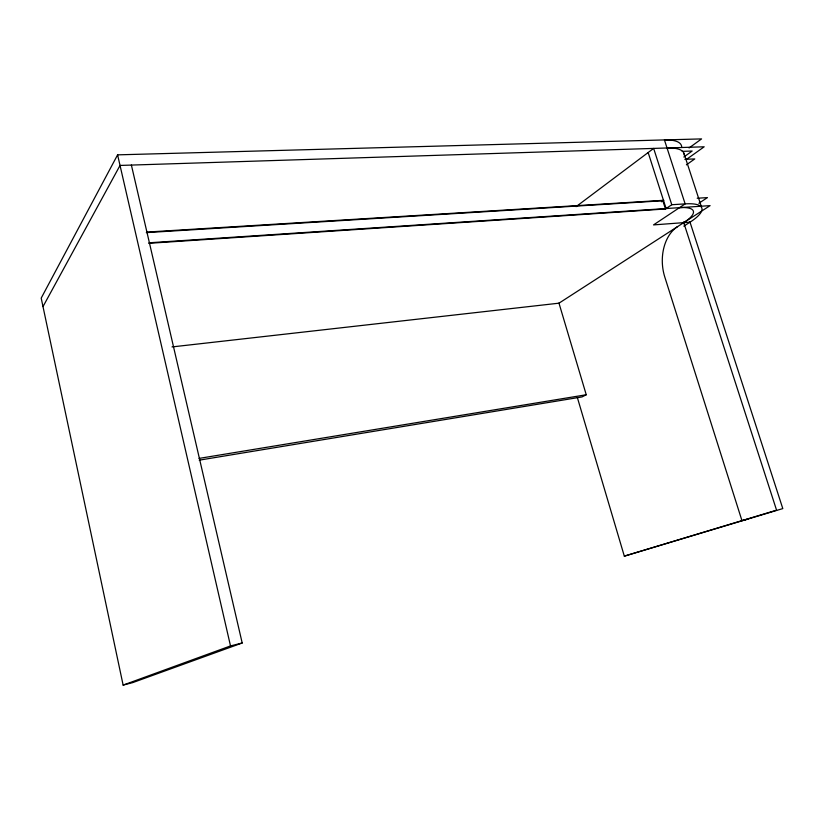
<?xml version="1.0" encoding="UTF-8"?>
<svg xmlns="http://www.w3.org/2000/svg" width="824" height="824" viewBox="0 0 824 824"><rect width="100%" height="100%" fill="white"/><g stroke="black" fill="none" stroke-linecap="round" stroke-linejoin="round"><path stroke-width="1.24" d="M689.07 147.949L701.574 138.906L117.595 154.85L41.2 298.113L123.126 685.094L132.561 682.663L242.194 642.988L131.387 165.078M43.002 306.6L120.036 165.439L704.18 146.796L686.392 159.465M576.1 206.649L653.648 148.413L671.776 204.733L665.473 208.977L148.773 243.317M683.827 157.013L692.17 151.029L682.221 151.369M686.392 164.852L694.766 158.929L684.816 159.32M661.353 201.767L663.475 200.314M698.855 203.25L707.456 197.606L697.197 198.234M683.838 226.147L690.028 222.171A50.707 13.277 -18.7 0 0 685.146 203.878L664.422 139.925A50.192 15.666 -19.4 0 1 681.685 147.269M558.929 302.985L586.245 394.758L582.012 396.931L199.233 460.163M123.126 685.094L230.514 645.934L242.194 642.988M577.325 397.436L624.324 556.149L776.569 510.169L683.508 221.924M624.324 556.149L782.8 508.593L689.853 221.635M748.099 519.068L741.95 520.624L664.783 276.998A39.058 27.501 86.7 0 1 677.575 226.621M199.017 458.412L586.245 394.758M172.01 346.925L558.981 303.181L710.092 205.629L149.134 242.792M690.028 222.171L653.514 224.911L685.146 203.878L671.776 204.733M146.651 232.09L663.825 200.294M146.312 232.625L662.836 200.747L665.473 208.977M683.941 153.295L701.379 206.7M648.158 152.533L666.111 208.544M117.595 154.85L230.514 645.934M667.038 147.98A50.264 15.368 -19.3 0 1 684.25 155.118M679.45 207.658A41.828 10.949 -18.7 0 1 683.745 222.645"/></g></svg>
